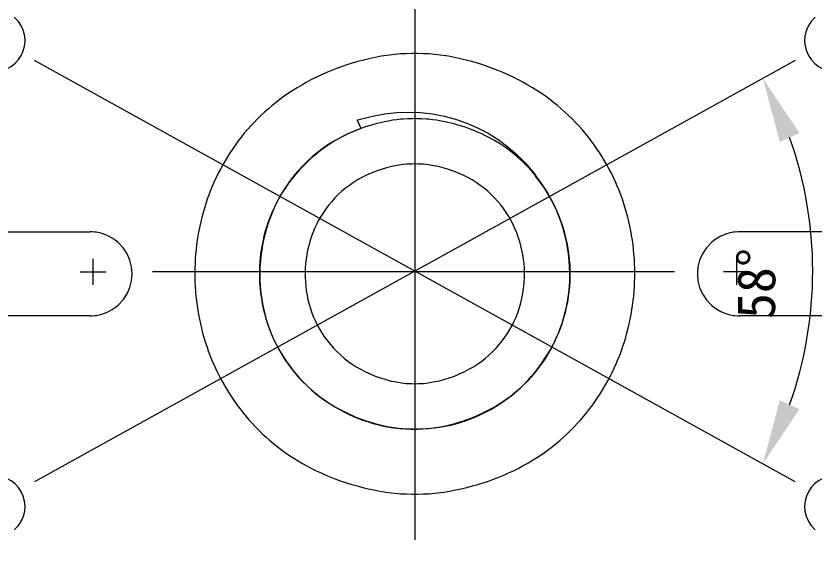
# Model space of a CAD drawing. Units: millimetres on the paper. Extents: x -139 to 141, y -98 to 91.
# Drawn here: x 74.91 to 105.61, y 16.17 to 36.66 of the extents above; entities that cross this region are included whole.
import ezdxf
from ezdxf.enums import TextEntityAlignment as Align

# ---------------------------------------------------------------- set-up
doc = ezdxf.new("R2010")
doc.units = ezdxf.units.MM
for name, color, linetype in [('0-1_外形線', 4, 'Continuous'), ('0-3_レイヤー_1_0', 4, 'Continuous'), ('0-8_寸法線', 4, 'Continuous')]:
    doc.layers.add(name, color=color, linetype=linetype)
doc.styles.add('ＭＳ ゴシック', font='')
doc.styles.get('ＭＳ ゴシック').set_extended_font_data('MS Gothic')

msp = doc.modelspace()

# ---------------------------------------------------------------- linework, layer by layer
at = {"layer": '0-1_外形線'}
for p, q in [((90.258, 36.921), (90.258, 16.484)), ((88.034, 32.648), (88.157, 32.36)), ((64.776, 28.353), (77.761, 28.353)), ((115.729, 28.353), (102.744, 28.353)), ((77.882, 26.303), (77.882, 27.307)), ((102.634, 27.307), (102.634, 26.303)), ((77.38, 26.805), (78.384, 26.805)), ((100.242, 26.805), (80.155, 26.805)), ((103.136, 26.805), (102.132, 26.805)), ((77.761, 25.107), (64.776, 25.107)), ((115.729, 25.107), (102.744, 25.107))]:
    msp.add_line(p, q, dxfattribs=at)
for points in [[(73.734, 34.599), (73.958, 34.547), (74.172, 34.538), (74.373, 34.566), (74.558, 34.628), (74.726, 34.721), (74.875, 34.84), (75.003, 34.982), (75.107, 35.142), (75.185, 35.316), (75.236, 35.501), (75.257, 35.693), (75.246, 35.887), (75.201, 36.08), (75.121, 36.268), (75.002, 36.447), (74.843, 36.613)], [(105.662, 36.613), (105.503, 36.447), (105.384, 36.268), (105.304, 36.08), (105.259, 35.887), (105.248, 35.693), (105.269, 35.501), (105.32, 35.316), (105.398, 35.142), (105.502, 34.982), (105.63, 34.84), (105.779, 34.721), (105.947, 34.628), (106.132, 34.566), (106.333, 34.538), (106.546, 34.547), (106.771, 34.599)], [(88.958, 35.113), (88.728, 35.067), (88.501, 35.017), (88.278, 34.962), (88.059, 34.903), (87.843, 34.841), (87.632, 34.774), (87.424, 34.703), (87.22, 34.628), (87.02, 34.55), (86.824, 34.467), (86.632, 34.382), (86.443, 34.292), (86.258, 34.199), (86.077, 34.102), (85.9, 34.002), (85.726, 33.899), (85.556, 33.792), (85.39, 33.683), (85.228, 33.57), (85.07, 33.454), (84.915, 33.335), (84.764, 33.213), (84.617, 33.089), (84.474, 32.961), (84.334, 32.831), (84.198, 32.699), (84.066, 32.563), (83.938, 32.426), (83.813, 32.286), (83.692, 32.143), (83.575, 31.998), (83.462, 31.851), (83.352, 31.702), (83.247, 31.551), (83.144, 31.398), (83.046, 31.243), (82.951, 31.086), (82.86, 30.928), (82.773, 30.767)], [(89.595, 35.195), (89.495, 35.182), (89.277, 35.154), (89.058, 35.126), (88.958, 35.113)], [(90.252, 35.216), (90.15, 35.213), (89.924, 35.205), (89.698, 35.198), (89.595, 35.195)], [(90.91, 35.195), (90.807, 35.198), (90.581, 35.205), (90.355, 35.213), (90.252, 35.216)], [(91.547, 35.113), (91.447, 35.126), (91.228, 35.154), (91.009, 35.182), (90.91, 35.195)], [(93.873, 34.382), (93.681, 34.467), (93.485, 34.55), (93.285, 34.628), (93.081, 34.703), (92.873, 34.774), (92.661, 34.841), (92.446, 34.903), (92.227, 34.962), (92.004, 35.017), (91.777, 35.067), (91.547, 35.113)], [(98.446, 28.912), (98.4, 29.086), (98.35, 29.26), (98.296, 29.432), (98.238, 29.604), (98.177, 29.774), (98.112, 29.943), (98.043, 30.111), (97.971, 30.277), (97.895, 30.442), (97.815, 30.606), (97.732, 30.767), (97.644, 30.928), (97.554, 31.086), (97.459, 31.243), (97.36, 31.398), (97.258, 31.551), (97.152, 31.702), (97.043, 31.851), (96.929, 31.998), (96.812, 32.143), (96.692, 32.286), (96.567, 32.426), (96.439, 32.563), (96.307, 32.699), (96.171, 32.831), (96.031, 32.961), (95.888, 33.089), (95.741, 33.213), (95.59, 33.335), (95.435, 33.454), (95.277, 33.57), (95.115, 33.683), (94.949, 33.792), (94.779, 33.899), (94.605, 34.002), (94.428, 34.102), (94.247, 34.199), (94.062, 34.292), (93.873, 34.382)], [(88.157, 32.689), (88.621, 32.808), (89.086, 32.892), (89.552, 32.942), (90.016, 32.958), (90.476, 32.94), (90.932, 32.889), (91.38, 32.804), (91.821, 32.687), (92.251, 32.538), (92.669, 32.356), (93.074, 32.143), (93.463, 31.898), (93.836, 31.623), (94.189, 31.317), (94.523, 30.98), (94.834, 30.613)], [(89.718, 32.689), (89.557, 32.667), (89.399, 32.643), (89.242, 32.615), (89.088, 32.584), (88.937, 32.55), (88.788, 32.514), (88.641, 32.474), (88.496, 32.432), (88.354, 32.387), (88.215, 32.339), (88.078, 32.288), (87.943, 32.235), (87.81, 32.179), (87.68, 32.12), (87.553, 32.059), (87.428, 31.996), (87.184, 31.862), (86.951, 31.719), (86.727, 31.566), (86.513, 31.406), (86.309, 31.237), (86.114, 31.06), (85.929, 30.876), (85.754, 30.686), (85.589, 30.488), (85.433, 30.284), (85.287, 30.075), (85.151, 29.86), (85.025, 29.64), (84.909, 29.416), (84.803, 29.187), (84.707, 28.954), (84.62, 28.718), (84.544, 28.478), (84.477, 28.236), (84.421, 27.991), (84.374, 27.745), (84.338, 27.497), (84.311, 27.247)], [(88.034, 32.648), (88.065, 32.658), (88.125, 32.678), (88.157, 32.689)], [(90.252, 32.709), (90.169, 32.706), (89.985, 32.699), (89.802, 32.692), (89.718, 32.689)], [(90.787, 32.689), (90.703, 32.692), (90.52, 32.699), (90.336, 32.706), (90.252, 32.709)], [(91.106, 32.643), (90.948, 32.667), (90.787, 32.689)], [(96.217, 26.747), (96.21, 26.997), (96.194, 27.247), (96.167, 27.497), (96.131, 27.745), (96.084, 27.991), (96.028, 28.236), (95.961, 28.478), (95.885, 28.718), (95.798, 28.954), (95.702, 29.187), (95.596, 29.416), (95.479, 29.64), (95.353, 29.86), (95.218, 30.075), (95.072, 30.284), (94.916, 30.488), (94.751, 30.686), (94.576, 30.876), (94.391, 31.06), (94.196, 31.237), (93.992, 31.406), (93.778, 31.566), (93.554, 31.719), (93.32, 31.862), (93.077, 31.996), (92.952, 32.059), (92.825, 32.12), (92.695, 32.179), (92.562, 32.235), (92.427, 32.288), (92.29, 32.339), (92.151, 32.387), (92.009, 32.432), (91.864, 32.474), (91.717, 32.514), (91.568, 32.55), (91.417, 32.584), (91.263, 32.615), (91.106, 32.643)], [(88.157, 32.319), (88.08, 32.287), (87.91, 32.216), (87.741, 32.145), (87.664, 32.113)], [(87.664, 32.113), (87.59, 32.075), (87.427, 31.99), (87.265, 31.905), (87.191, 31.867)], [(87.191, 31.867), (86.993, 31.74), (86.801, 31.608), (86.617, 31.471), (86.44, 31.33), (86.27, 31.184), (86.107, 31.033), (85.951, 30.878), (85.803, 30.719), (85.661, 30.557), (85.526, 30.391), (85.398, 30.221), (85.277, 30.048), (85.164, 29.872), (85.057, 29.693), (84.957, 29.511), (84.863, 29.327), (84.777, 29.14), (84.698, 28.951), (84.625, 28.76), (84.56, 28.568), (84.501, 28.373), (84.449, 28.178), (84.403, 27.981), (84.365, 27.783), (84.333, 27.584), (84.308, 27.385), (84.29, 27.184), (84.278, 26.984), (84.273, 26.784), (84.275, 26.583), (84.283, 26.383), (84.298, 26.183), (84.32, 25.984), (84.348, 25.786), (84.383, 25.588), (84.424, 25.392), (84.472, 25.197), (84.526, 25.004), (84.587, 24.812)], [(82.773, 30.767), (82.69, 30.606), (82.61, 30.442), (82.534, 30.277), (82.461, 30.111), (82.393, 29.943), (82.328, 29.774), (82.266, 29.604), (82.209, 29.432), (82.155, 29.26), (82.105, 29.086), (82.058, 28.912), (82.016, 28.737), (81.977, 28.561), (81.941, 28.384), (81.91, 28.207), (81.881, 28.029), (81.857, 27.85), (81.836, 27.671), (81.819, 27.492), (81.806, 27.313), (81.796, 27.133), (81.79, 26.953), (81.788, 26.773), (81.789, 26.593), (81.794, 26.413), (81.803, 26.233), (81.815, 26.054), (81.831, 25.874), (81.851, 25.696), (81.874, 25.517), (81.901, 25.339), (81.931, 25.161), (81.965, 24.985), (82.003, 24.808), (82.044, 24.633), (82.09, 24.459), (82.138, 24.285), (82.19, 24.112), (82.246, 23.941)], [(89.8, 30.942), (89.58, 30.907), (89.365, 30.864), (89.158, 30.812), (88.957, 30.753), (88.762, 30.686), (88.574, 30.612), (88.393, 30.53), (88.218, 30.442), (88.05, 30.347), (87.888, 30.246), (87.734, 30.139), (87.585, 30.026), (87.444, 29.908), (87.309, 29.784), (87.181, 29.655), (87.059, 29.522), (86.945, 29.384), (86.837, 29.242), (86.735, 29.095), (86.641, 28.945), (86.553, 28.792), (86.472, 28.635), (86.398, 28.476), (86.33, 28.314), (86.27, 28.149), (86.216, 27.982), (86.169, 27.813), (86.129, 27.643), (86.096, 27.471), (86.069, 27.299), (86.05, 27.125), (86.037, 26.95), (86.032, 26.776), (86.033, 26.601), (86.041, 26.426), (86.056, 26.252), (86.078, 26.079), (86.107, 25.906), (86.143, 25.735)], [(90.252, 30.963), (90.135, 30.957), (89.918, 30.948), (89.8, 30.942)], [(90.704, 30.942), (90.587, 30.948), (90.37, 30.957), (90.252, 30.963)], [(94.235, 28.149), (94.175, 28.314), (94.107, 28.476), (94.033, 28.635), (93.952, 28.792), (93.864, 28.945), (93.77, 29.095), (93.668, 29.242), (93.56, 29.384), (93.446, 29.522), (93.324, 29.655), (93.196, 29.784), (93.061, 29.908), (92.92, 30.026), (92.771, 30.139), (92.616, 30.246), (92.455, 30.347), (92.287, 30.442), (92.112, 30.53), (91.931, 30.612), (91.743, 30.686), (91.548, 30.753), (91.347, 30.812), (91.139, 30.864), (90.925, 30.907), (90.704, 30.942)], [(94.834, 30.613), (94.855, 30.587), (94.895, 30.537), (94.916, 30.511)], [(95.224, 30.059), (95.173, 30.126), (95.06, 30.274), (94.947, 30.423), (94.896, 30.49)], [(95.492, 29.607), (95.45, 29.677), (95.358, 29.833), (95.266, 29.988), (95.224, 30.059)], [(95.79, 24.476), (95.864, 24.664), (95.931, 24.854), (95.992, 25.047), (96.046, 25.242), (96.094, 25.44), (96.135, 25.639), (96.169, 25.84), (96.196, 26.043), (96.216, 26.248), (96.23, 26.454), (96.235, 26.661), (96.234, 26.869), (96.225, 27.078), (96.208, 27.288), (96.184, 27.499), (96.151, 27.71), (96.111, 27.921), (96.063, 28.133), (96.007, 28.345), (95.942, 28.556), (95.869, 28.768), (95.788, 28.978), (95.698, 29.189), (95.599, 29.398), (95.492, 29.607)], [(97.406, 22.143), (97.501, 22.298), (97.593, 22.455), (97.682, 22.614), (97.766, 22.775), (97.847, 22.937), (97.925, 23.101), (97.999, 23.266), (98.069, 23.433), (98.136, 23.601), (98.199, 23.77), (98.258, 23.941), (98.314, 24.112), (98.367, 24.285), (98.415, 24.459), (98.46, 24.633), (98.502, 24.808), (98.539, 24.985), (98.574, 25.161), (98.604, 25.339), (98.631, 25.517), (98.654, 25.696), (98.674, 25.874), (98.69, 26.054), (98.702, 26.233), (98.71, 26.413), (98.715, 26.593), (98.717, 26.773), (98.714, 26.953), (98.708, 27.133), (98.699, 27.313), (98.685, 27.492), (98.668, 27.671), (98.648, 27.85), (98.623, 28.029), (98.595, 28.207), (98.564, 28.384), (98.528, 28.561), (98.489, 28.737), (98.446, 28.912)], [(78.007, 28.333), (77.943, 28.338), (77.825, 28.348), (77.761, 28.353)], [(78.007, 25.128), (78.173, 25.167), (78.329, 25.217), (78.473, 25.279), (78.607, 25.351), (78.73, 25.433), (78.843, 25.523), (79.036, 25.726), (79.186, 25.955), (79.293, 26.203), (79.357, 26.464), (79.378, 26.73), (79.357, 26.997), (79.293, 27.258), (79.186, 27.506), (79.036, 27.734), (78.843, 27.938), (78.73, 28.028), (78.607, 28.11), (78.473, 28.182), (78.329, 28.243), (78.173, 28.294), (78.007, 28.333)], [(102.498, 28.333), (102.332, 28.294), (102.176, 28.243), (102.032, 28.182), (101.898, 28.11), (101.775, 28.028), (101.662, 27.938), (101.469, 27.734), (101.319, 27.506), (101.212, 27.258), (101.148, 26.997), (101.126, 26.73), (101.148, 26.464), (101.212, 26.203), (101.319, 25.955), (101.469, 25.726), (101.662, 25.523), (101.775, 25.433), (101.898, 25.351), (102.032, 25.279), (102.176, 25.217), (102.332, 25.167), (102.498, 25.128)], [(102.744, 28.353), (102.68, 28.348), (102.562, 28.338), (102.498, 28.333)], [(91.156, 22.601), (91.371, 22.658), (91.578, 22.722), (91.778, 22.795), (91.971, 22.874), (92.156, 22.96), (92.334, 23.053), (92.505, 23.152), (92.669, 23.257), (92.826, 23.369), (92.975, 23.485), (93.117, 23.608), (93.252, 23.735), (93.38, 23.867), (93.501, 24.004), (93.615, 24.145), (93.721, 24.29), (93.821, 24.439), (93.913, 24.591), (93.998, 24.747), (94.076, 24.905), (94.147, 25.067), (94.211, 25.231), (94.269, 25.397), (94.319, 25.565), (94.362, 25.735), (94.398, 25.906), (94.427, 26.079), (94.449, 26.252), (94.464, 26.426), (94.472, 26.601), (94.473, 26.776), (94.468, 26.95), (94.455, 27.125), (94.436, 27.299), (94.409, 27.471), (94.376, 27.643), (94.336, 27.813), (94.289, 27.982), (94.235, 28.149)], [(84.311, 27.247), (84.295, 26.997), (84.288, 26.747), (84.292, 26.496), (84.306, 26.246), (84.33, 25.996), (84.364, 25.748), (84.408, 25.501), (84.463, 25.256), (84.527, 25.013), (84.602, 24.772), (84.687, 24.535), (84.783, 24.301), (84.888, 24.071), (85.004, 23.845), (85.13, 23.624), (85.267, 23.407), (85.414, 23.196), (85.571, 22.991), (85.738, 22.791), (85.916, 22.599), (86.105, 22.412), (86.304, 22.234), (86.513, 22.063), (86.733, 21.899), (86.963, 21.745), (87.082, 21.67), (87.204, 21.599), (87.328, 21.529), (87.455, 21.462), (87.584, 21.397), (87.717, 21.334), (87.851, 21.274), (87.989, 21.217), (88.129, 21.162), (88.272, 21.11), (88.417, 21.06), (88.565, 21.014), (88.716, 20.969), (88.869, 20.928)], [(91.321, 20.854), (91.48, 20.89), (91.636, 20.928), (91.789, 20.969), (91.94, 21.014), (92.088, 21.06), (92.233, 21.11), (92.376, 21.162), (92.516, 21.217), (92.653, 21.274), (92.788, 21.334), (92.921, 21.397), (93.05, 21.462), (93.177, 21.529), (93.301, 21.599), (93.423, 21.67), (93.542, 21.745), (93.772, 21.899), (93.992, 22.063), (94.201, 22.234), (94.4, 22.412), (94.588, 22.599), (94.766, 22.791), (94.934, 22.991), (95.091, 23.196), (95.238, 23.407), (95.375, 23.624), (95.501, 23.845), (95.617, 24.071), (95.722, 24.301), (95.818, 24.535), (95.903, 24.772), (95.978, 25.013), (96.042, 25.256), (96.097, 25.501), (96.141, 25.748), (96.175, 25.996), (96.199, 26.246), (96.213, 26.496), (96.217, 26.747)], [(86.143, 25.735), (86.186, 25.565), (86.236, 25.397), (86.293, 25.231), (86.358, 25.067), (86.429, 24.905), (86.507, 24.747), (86.592, 24.591), (86.684, 24.439), (86.784, 24.29), (86.89, 24.145), (87.004, 24.004), (87.125, 23.867), (87.253, 23.735), (87.388, 23.608), (87.53, 23.485), (87.679, 23.369), (87.836, 23.257), (88, 23.152), (88.171, 23.053), (88.349, 22.96), (88.534, 22.874), (88.727, 22.795), (88.927, 22.722), (89.134, 22.658), (89.348, 22.601)], [(77.761, 25.107), (77.825, 25.113), (77.943, 25.122), (78.007, 25.128)], [(102.498, 25.128), (102.562, 25.122), (102.68, 25.113), (102.744, 25.107)], [(84.587, 24.812), (84.655, 24.622), (84.729, 24.435), (84.809, 24.249), (84.896, 24.066), (84.989, 23.886), (85.089, 23.709), (85.195, 23.534), (85.307, 23.363), (85.426, 23.195), (85.551, 23.031), (85.683, 22.871), (85.82, 22.714), (85.964, 22.561), (86.115, 22.413), (86.271, 22.27), (86.434, 22.131), (86.603, 21.997), (86.778, 21.868), (86.96, 21.744), (87.147, 21.625), (87.341, 21.513), (87.541, 21.406), (87.747, 21.305), (87.959, 21.21), (88.177, 21.121)], [(89.205, 20.834), (89.437, 20.8), (89.667, 20.774), (89.895, 20.757), (90.121, 20.749), (90.345, 20.748), (90.566, 20.756), (90.785, 20.771), (91.001, 20.794), (91.214, 20.824), (91.425, 20.862), (91.632, 20.907), (91.836, 20.959), (92.038, 21.018), (92.236, 21.084), (92.43, 21.156), (92.621, 21.235), (92.809, 21.32), (92.992, 21.412), (93.172, 21.509), (93.348, 21.612), (93.52, 21.721), (93.687, 21.835), (93.851, 21.955), (94.009, 22.08), (94.164, 22.21), (94.314, 22.345), (94.459, 22.484), (94.599, 22.628), (94.734, 22.777), (94.864, 22.93), (94.989, 23.087), (95.109, 23.249), (95.223, 23.414), (95.332, 23.582), (95.435, 23.755), (95.533, 23.93), (95.625, 24.109), (95.71, 24.291), (95.79, 24.476)], [(82.246, 23.941), (82.306, 23.77), (82.369, 23.601), (82.436, 23.433), (82.506, 23.266), (82.58, 23.101), (82.657, 22.937), (82.738, 22.775), (82.823, 22.614), (82.912, 22.455), (83.003, 22.298), (83.099, 22.143), (83.198, 21.99), (83.301, 21.838), (83.407, 21.689), (83.517, 21.541), (83.63, 21.396), (83.747, 21.253), (83.868, 21.113), (83.992, 20.975), (84.12, 20.839), (84.251, 20.706), (84.386, 20.575), (84.524, 20.447), (84.666, 20.322), (84.811, 20.2), (84.96, 20.081), (85.113, 19.964), (85.269, 19.851), (85.429, 19.74), (85.592, 19.633), (85.759, 19.529), (85.929, 19.429), (86.103, 19.332), (86.28, 19.238), (86.461, 19.148), (86.645, 19.061), (86.833, 18.978), (87.025, 18.899), (87.22, 18.823)], [(89.348, 22.601), (89.466, 22.579), (89.683, 22.54), (89.8, 22.519)], [(89.8, 22.519), (89.918, 22.513), (90.135, 22.503), (90.252, 22.498)], [(90.252, 22.498), (90.37, 22.503), (90.587, 22.513), (90.704, 22.519)], [(90.704, 22.519), (90.822, 22.54), (91.039, 22.579), (91.156, 22.601)], [(90.91, 18.266), (91.143, 18.294), (91.373, 18.328), (91.6, 18.366), (91.823, 18.408), (92.042, 18.455), (92.258, 18.506), (92.47, 18.561), (92.679, 18.621), (92.885, 18.684), (93.087, 18.752), (93.285, 18.823), (93.48, 18.899), (93.672, 18.978), (93.859, 19.061), (94.044, 19.148), (94.225, 19.238), (94.402, 19.332), (94.576, 19.429), (94.746, 19.529), (94.913, 19.633), (95.076, 19.74), (95.236, 19.851), (95.392, 19.964), (95.544, 20.081), (95.693, 20.2), (95.839, 20.322), (95.981, 20.447), (96.119, 20.575), (96.254, 20.706), (96.385, 20.839), (96.513, 20.975), (96.637, 21.113), (96.758, 21.253), (96.875, 21.396), (96.988, 21.541), (97.098, 21.689), (97.204, 21.838), (97.307, 21.99), (97.406, 22.143)], [(88.177, 21.121), (88.258, 21.096), (88.434, 21.039), (88.611, 20.983), (88.691, 20.957)], [(88.691, 20.957), (88.771, 20.938), (88.948, 20.895), (89.124, 20.853), (89.205, 20.834)], [(88.869, 20.928), (89.025, 20.89), (89.184, 20.854)], [(89.184, 20.854), (89.268, 20.841), (89.451, 20.813), (89.635, 20.785), (89.718, 20.772)], [(89.718, 20.772), (89.802, 20.769), (89.985, 20.762), (90.169, 20.755), (90.252, 20.752)], [(90.252, 20.752), (90.336, 20.755), (90.52, 20.762), (90.703, 20.769), (90.787, 20.772)], [(90.787, 20.772), (90.87, 20.785), (91.054, 20.813), (91.237, 20.841), (91.321, 20.854)], [(74.843, 16.868), (75.002, 17.034), (75.121, 17.213), (75.201, 17.401), (75.246, 17.594), (75.257, 17.789), (75.236, 17.98), (75.185, 18.165), (75.107, 18.34), (75.003, 18.5), (74.875, 18.641), (74.726, 18.76), (74.558, 18.853), (74.373, 18.915), (74.172, 18.944), (73.958, 18.934), (73.734, 18.882)], [(87.22, 18.823), (87.418, 18.752), (87.62, 18.684), (87.825, 18.621), (88.034, 18.561), (88.247, 18.506), (88.463, 18.455), (88.682, 18.408), (88.905, 18.366), (89.132, 18.328), (89.362, 18.294), (89.595, 18.266)], [(106.771, 18.882), (106.546, 18.934), (106.333, 18.944), (106.132, 18.915), (105.947, 18.853), (105.779, 18.76), (105.63, 18.641), (105.502, 18.5), (105.398, 18.34), (105.32, 18.165), (105.269, 17.98), (105.248, 17.789), (105.259, 17.594), (105.304, 17.401), (105.384, 17.213), (105.503, 17.034), (105.662, 16.868)], [(89.595, 18.266), (89.698, 18.262), (89.924, 18.255), (90.15, 18.248), (90.252, 18.245)], [(90.252, 18.245), (90.355, 18.248), (90.581, 18.255), (90.807, 18.262), (90.91, 18.266)]]:
    msp.add_lwpolyline(points, dxfattribs=at)
at = {"layer": '0-3_レイヤー_1_0'}
for p, q in [((104.891, 18.721), (75.616, 34.949)), ((104.891, 34.949), (75.616, 18.721))]:
    msp.add_line(p, q, dxfattribs=at)
msp.add_circle((90.258, 26.741), 21.986, dxfattribs=at)
at = {"layer": '0-8_寸法線'}
msp.add_arc((90.253, 26.835), 15.31, 340.3662, 19.6338, dxfattribs=at)
for points in [[(104.294, 31.808), (105.053, 32.151), (103.644, 34.258)], [(105.053, 21.519), (104.294, 21.862), (103.644, 19.413)]]:
    msp.add_solid(points, dxfattribs=at)

# ---------------------------------------------------------------- texts
at = {"layer": '0-8_寸法線', "style": 'ＭＳ ゴシック'}
msp.add_text('58°', height=1.466, rotation=89.586, dxfattribs=at).set_placement((104.551, 24.986), align=Align.BOTTOM_LEFT)

doc.saveas('drawing.dxf')
